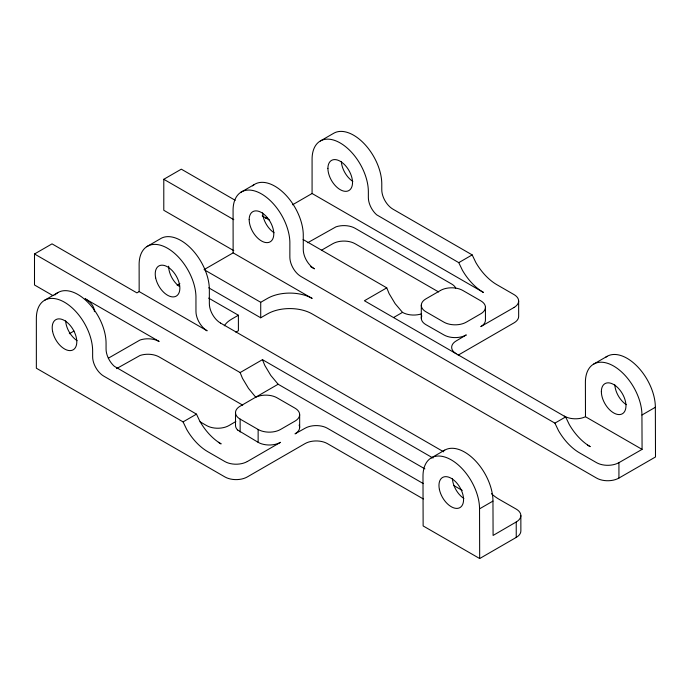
<?xml version="1.0" encoding="UTF-8"?>
<svg xmlns="http://www.w3.org/2000/svg" width="690" height="690" viewBox="0 0 690 690"><rect width="100%" height="100%" fill="white"/><g stroke="black" fill="none" stroke-linecap="round" stroke-linejoin="round"><path stroke-width="1.03" d="M235.506 412.646L235.506 425.445A15.801 9.125 0 0 0 237.627 430.008M605.432 357.472A39.977 23.081 60 0 1 636.758 365.873A39.977 23.081 60 0 1 655.353 407.281L655.5 456.97L618.93 478.067A15.818 9.134 0 0 1 596.557 478.075L312.165 313.924A31.628 18.259 0 0 0 267.444 313.924L260.716 317.788L260.725 302.306L267.435 298.434A31.628 18.259 0 0 1 312.165 298.434L233.134 252.859L233.082 211.511A40.184 23.219 60 0 1 260.501 193.373A40.184 23.219 60 0 1 289.869 242L289.86 257.172A15.818 9.125 60.1 0 0 301.03 276.543L554.907 423.134L558.538 430.707A41.935 24.21 60 0 0 579.505 452.838L596.565 462.671A15.818 9.091 -0.1 0 0 618.895 462.654M299.658 427.412L299.658 414.638M108.347 358.196L140.036 340.015A15.818 9.134 0 0 1 155.854 340.006L159.14 341.455L85.137 298.753A31.628 18.259 0 0 1 94.409 311.664M235.833 421.512L228.959 425.558A15.818 9.134 0 0 1 206.586 425.566L200.091 421.814L196.486 414.147L114.35 366.312A15.818 9.134 60 0 1 106.062 349.054L106.062 343.223A39.796 22.977 60 0 0 86.371 300.875A39.796 22.977 60 0 0 54.855 295.044M235.885 332.166L238.404 330.708L238.395 315.235L208.647 298.115M146.729 246.692L160.123 238.938A40.184 23.193 59.9 0 1 190.863 248.314A40.184 23.193 59.9 0 1 209.346 288.532L209.355 303.695A15.818 9.143 59.9 0 0 220.559 323.067M491.435 493.704A41.935 24.219 60 0 0 499.111 499.301L516.224 509.099A15.818 9.117 -0.2 0 1 516.198 521.994L493.091 535.449L492.962 501.095A39.977 23.089 60 0 0 474.358 459.687A39.977 23.089 60 0 0 443.023 451.295M233.781 250.66L163.789 210.286L163.789 179.288L181.315 169.171L235.23 200.316M52.914 295.605L34.5 284.987L34.5 253.989L52.026 243.863L136.905 292.879L139.164 291.577L207.155 330.812A15.818 9.125 59.9 0 1 195.96 311.449L195.951 296.286A40.184 23.193 59.9 0 0 166.514 247.693A40.184 23.193 59.9 0 0 139.13 265.814L139.164 291.577M44.591 300.271L58.012 292.517M320.324 141.001L333.736 133.256A39.796 22.977 60 0 1 364.406 143.917A39.796 22.977 60 0 1 381.777 183.963L381.777 189.793A15.818 9.134 60 0 0 392.955 209.165L472.176 254.895L475.833 262.502A41.986 24.245 60 0 0 496.826 284.668L514.016 294.587A15.818 9.108 -0.2 0 1 513.99 307.481M240.707 192.372L254.11 184.644M69.319 333.727L73.977 331.036M292.526 204.792L312.078 193.502L312.078 159.218A39.796 22.977 60 0 1 340.222 142.977A39.796 22.977 60 0 1 368.356 191.708L368.356 197.538A15.818 9.134 60 0 0 376.645 214.797L458.764 262.649L462.412 270.247A41.969 24.236 60 0 0 483.405 292.413L312.078 193.502M177.149 285.22L179.874 283.642M204.067 269.635L233.134 252.859M307.68 242.733L336.013 226.829A15.818 9.134 0 0 1 355.1 228.278L451.639 284.013A15.818 9.134 0 0 1 455.736 288.101M116.507 368.641L140.044 355.471A15.818 9.134 0 0 1 159.131 356.92L242.716 405.151M321.6 250.168L332.735 243.743A15.818 9.134 0 0 1 355.1 243.743L438.642 291.974M238.395 315.235L231.676 319.125A31.628 18.259 0 0 0 224.319 325.792M34.5 253.989L240.129 372.565L262.459 359.663L433.018 458.048M421.607 313.829A15.818 9.134 0 0 1 402.512 312.38L395.137 303.652L389.108 293.595L386.762 287.851L364.415 300.745L565.627 416.933L569.267 424.505A41.935 24.21 60 0 0 590.235 446.637L587.432 445.024M423.315 498.965L327.396 443.618A15.818 9.134 0 0 0 305.023 443.618L247.296 476.937A15.818 9.134 0 0 1 224.923 476.945L36.354 368.219L36.354 318.487A39.796 22.977 60 0 1 64.498 302.237A39.796 22.977 60 0 1 92.641 350.969L92.641 356.799A15.818 9.134 60 0 0 103.828 376.171L183.074 421.892L196.486 414.147M458.764 262.649L472.176 254.895M424.902 468.898L278.13 384.235L255.714 397.19L248.495 388.375L242.466 378.31L240.129 372.565M393.541 317.555L402.512 312.38M514.016 307.498L480.809 326.612A15.81 9.125 0 0 0 485.441 320.16L485.441 307.309M247.287 461.567L280.502 442.325A15.81 9.125 0 0 1 258.138 442.333L237.627 430.008M458.151 355.16L514.033 322.86A15.818 9.125 0 0 0 518.664 316.408L518.647 301.047M431.276 457.91L444.688 450.165M593.676 364.087L607.096 356.342M554.907 423.134L565.627 416.933M520.855 515.551L520.872 530.946A15.818 9.134 0 0 1 516.249 537.407L479.679 558.546L479.541 508.841L492.962 501.095M618.93 478.067L618.93 462.671L642.08 449.371L641.933 415.026L655.353 407.281M642.08 449.371L585.482 416.734L583.378 417.588A15.818 9.125 0 0 1 564.291 416.139M262.191 215.892L269.635 220.188M303.1 239.516L386.762 287.851M163.789 179.288L233.781 219.662M310.716 266.676L314.433 268.824A15.818 9.143 60.1 0 1 303.264 249.452L303.272 234.272A40.184 23.219 60 0 0 283.676 192.881A40.184 23.219 60 0 0 252.506 185.886M204.99 270.178L260.725 302.306M208.708 287.808L260.716 317.788M220.559 323.058L443.687 451.821M453.848 485.579L462.248 490.426M423.315 483.604L327.396 428.266A15.818 9.134 0 0 0 305.023 428.266L295.027 433.863A15.818 9.125 0 0 0 299.115 425.049M240.146 419.106L258.138 429.482A15.818 9.125 0 0 0 280.502 429.482L295.027 421.09A15.818 9.125 0 0 0 295.018 408.178L277.026 397.802A15.818 9.125 0 0 0 254.662 397.802L240.137 406.194A15.818 9.125 0 0 0 240.146 419.106L240.146 432.009M479.679 558.546L423.134 525.935L422.987 476.212A39.977 23.089 60 0 1 451.269 459.885A39.977 23.089 60 0 1 479.541 508.841M218.359 442.299L221.136 443.903A41.969 24.236 60 0 1 200.143 421.745M278.13 384.235L270.825 375.472L264.796 365.407L262.459 359.663M183.074 421.892L186.731 429.499A41.986 24.245 60 0 0 207.725 451.657L224.923 461.575A15.818 9.091 -0.1 0 0 247.262 461.55M585.482 416.734L585.396 382.389A39.977 23.081 60 0 1 613.669 366.062A39.977 23.081 60 0 1 641.933 415.026M516.232 522.011L516.241 537.407M421.297 305.316L421.305 318.228M258.138 429.482L258.138 442.333M463.878 498.491A17.397 10.048 60 0 1 452.407 478.618M179.34 286.454A17.397 10.04 59.9 0 1 168.627 266.202M77.116 340.696A17.397 10.048 60 0 1 65.636 320.824M274.059 232.746A17.397 10.048 60 0 1 262.597 212.865M626.287 404.668A17.397 10.048 60 0 1 614.807 384.796M421.84 315.865A15.818 9.134 0 0 0 425.937 324.68L443.92 334.935A15.818 9.134 0 0 0 466.285 334.926L456.288 340.877A15.818 9.134 0 0 0 456.288 353.789M267.392 217.661A31.628 18.251 0 0 1 265.469 218.118M352.84 181.427A17.397 10.048 60 0 1 341.36 161.555M440.462 290.464L425.928 298.856A15.818 9.134 0 0 0 425.928 311.777L443.92 322.161A15.818 9.134 0 0 0 466.285 322.161L480.809 313.769A15.818 9.134 0 0 0 480.818 300.849L462.826 290.473A15.818 9.134 0 0 0 440.462 290.464M155.655 277.863A17.397 10.04 59.9 0 0 176.252 296.113A17.397 10.04 59.9 0 0 170.715 269.169A17.397 10.04 59.9 0 0 155.655 277.863M439.383 489.348A17.397 10.048 60 0 0 459.971 507.59A17.397 10.048 60 0 0 454.451 480.645A17.397 10.048 60 0 0 439.383 489.348M52.613 331.545A17.397 10.048 60 0 0 73.2 349.796A17.397 10.048 60 0 0 67.68 322.851A17.397 10.048 60 0 0 52.613 331.545M601.361 391.601A17.397 10.048 60 0 0 619.818 414.561A17.397 10.048 60 0 0 619.818 389.954A17.397 10.048 60 0 0 601.361 391.601M249.176 219.653A17.397 10.048 60 0 0 267.616 242.613A17.397 10.048 60 0 0 267.634 217.997A17.397 10.048 60 0 0 249.176 219.653M327.914 168.36A17.397 10.048 60 0 0 346.371 191.32A17.397 10.048 60 0 0 346.371 166.713A17.397 10.048 60 0 0 327.914 168.36"/></g></svg>
